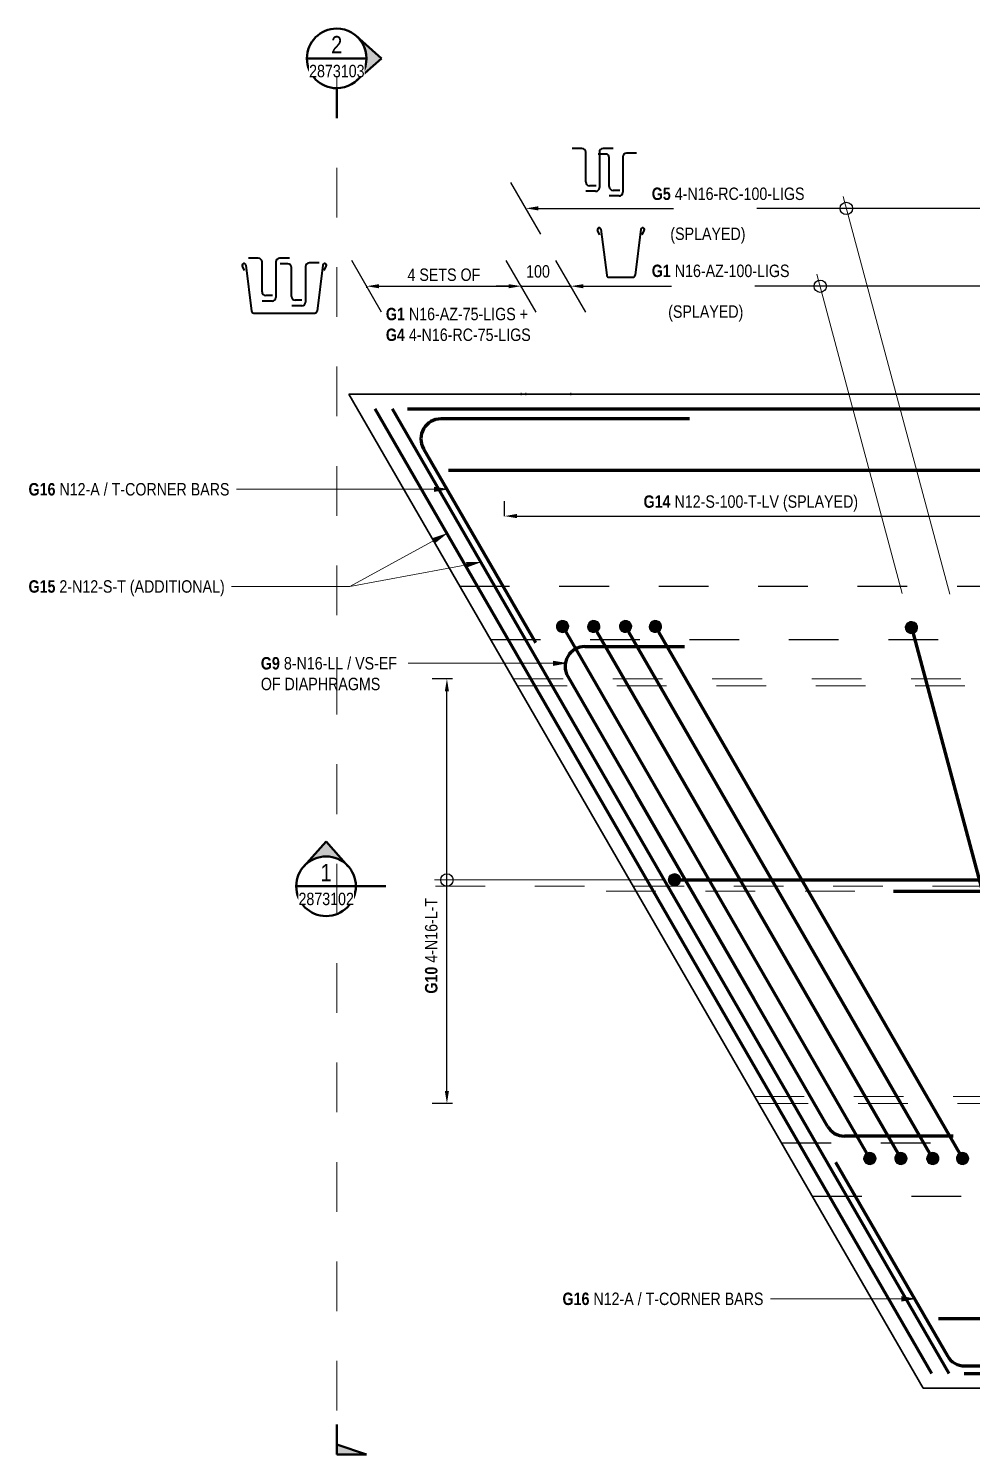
# Model space of a CAD drawing. Header units: metres. Extents: x -0.2 to 7.9, y 2.7 to 24.4.
# Drawn here: x -0.236 to 1.661, y 21.569 to 24.438 of the extents above; entities that cross this region are included whole.
import ezdxf

# ---------------------------------------------------------------- set-up
doc = ezdxf.new("R2010")
doc.units = ezdxf.units.M
for name, pattern in [('Dot_Section Line', [0.02, 0, -0.02]), ('JacobsCenter', [0.015, 0.009, -0.0015, 0.003, -0.0015]), ('JacobsDash', [0.0045, 0.003, -0.0015])]:
    doc.linetypes.add(name, pattern=pattern)
doc.layers.get('Defpoints').update_dxf_attribs({"color": 41})
for name, color, linetype, lineweight in [('A-ANNO-DIMS', 7, 'Continuous', 9), ('A-DETL', 7, 'Continuous', 13), ('A-DETL-GENF', 7, 'Continuous', 9), ('G-ANNO-SYMB', 7, 'Continuous', 9), ('G-ANNO-TEXT', 7, 'Continuous', 9)]:
    doc.layers.add(name, color=color, linetype=linetype, lineweight=lineweight)
doc.styles.add('Arial Narrow', font='ARIALN.TTF', dxfattribs={"height": 0.025})
doc.styles.add('Arial Narrow_1', font='ARIALN.TTF', dxfattribs={"height": 0.035})
doc.styles.add('Arial Narrow_B', font='ARIALNB.TTF', dxfattribs={"height": 0.025})
doc.dimstyles.new('Dimension_Standard_T_REO', dxfattribs={"dimscale": 0.3048, "dimtxt": 0.025586, "dimasz": 0.082021, "dimexe": 0.098425, "dimexo": 0.0625, "dimgap": 0.032808, "dimtad": 1, "dimdec": 0, "dimlfac": 1000, "dimzin": 0, "dimdsep": 46, "dimtxsty": 'Arial Narrow', "dimsah": 1, "dimcen": 0.09, "dimaunit": 1, "dimadec": 4, "dimazin": 0, "dimtfac": 1, "dimtdec": 4, "dimtix": 1, "dimtmove": 2, "dimatfit": 3, "dimfxl": 0.098425, "dimfxlon": 1, "dimtvp": 1, "dimtolj": 1, "dimtzin": 0, "dimlwd": 25, "dimlwe": 25, "dimarcsym": 2})
doc.dimstyles.new('Dimension_Standard_T_REO_No_Witness_Line', dxfattribs={"dimscale": 0.3048, "dimtxt": 0.025586, "dimasz": 0.082021, "dimexe": 0, "dimexo": 0.0625, "dimgap": 0.032808, "dimtad": 1, "dimdec": 0, "dimlfac": 1000, "dimzin": 0, "dimdsep": 46, "dimtxsty": 'Arial Narrow', "dimsah": 1, "dimcen": 0.09, "dimaunit": 1, "dimadec": 4, "dimazin": 0, "dimtfac": 1, "dimtdec": 4, "dimtix": 1, "dimtmove": 0, "dimatfit": 3, "dimfxl": 0, "dimfxlon": 1, "dimtvp": 1, "dimtolj": 1, "dimtzin": 0, "dimlwd": 25, "dimlwe": 25, "dimarcsym": 2})
doc.dimstyles.new('Dimension_Standard_T_REO_No_Witness_Line_1', dxfattribs={"dimscale": 0.3048, "dimtxt": 0.025586, "dimasz": 0.082021, "dimexe": 0, "dimexo": 0.0625, "dimgap": 0.032808, "dimtad": 1, "dimdec": 0, "dimlfac": 1000, "dimzin": 0, "dimdsep": 46, "dimtxsty": 'Arial Narrow', "dimsah": 1, "dimcen": 0.09, "dimaunit": 1, "dimadec": 4, "dimazin": 0, "dimtfac": 1, "dimtdec": 4, "dimtix": 1, "dimtmove": 2, "dimatfit": 3, "dimfxl": 0, "dimfxlon": 1, "dimtvp": 1, "dimtolj": 1, "dimtzin": 0, "dimlwd": 25, "dimlwe": 25, "dimarcsym": 2})

# ---------------------------------------------------------------- blocks, each defined once
blk = doc.blocks.new('B_Det_Reinf_Bar Section_2D - Reo Dot_Scale 25_Section-1703103-DRG-2873102 - DETAIL A')
at = {"layer": 'A-DETL-GENF'}
blk.add_hatch(color=256, dxfattribs=at).paths.add_polyline_path([(0.0108, -0.0063), (0.0121, -0.0032), (0.0125, 0), (0.0121, 0.0032), (0.0108, 0.0062), (0.0088, 0.0088), (0.0062, 0.0108), (0.0032, 0.0121), (0, 0.0125), (-0.0032, 0.0121), (-0.0063, 0.0108), (-0.0088, 0.0088), (-0.0108, 0.0062), (-0.0121, 0.0032), (-0.0125, 0), (-0.0121, -0.0032), (-0.0108, -0.0063), (-0.0088, -0.0088), (-0.0063, -0.0108), (-0.0032, -0.0121), (0, -0.0125), (0.0032, -0.0121), (0.0062, -0.0108), (0.0088, -0.0088)])
for start, end in [(0, 180), (180, 360)]:
    blk.add_arc((0, 0), 0.0125, start, end, dxfattribs=at)
blk = doc.blocks.new('B_Det_Reinf_Bar Section_2D - Reo Dot_Scale 25_Section-1695670-DRG-2873102 - DETAIL A')
at = {"layer": 'A-DETL-GENF'}
blk.add_hatch(color=256, dxfattribs=at).paths.add_polyline_path([(0.0125, 0), (0.0121, 0.0032), (0.0108, 0.0062), (0.0088, 0.0088), (0.0062, 0.0108), (0.0032, 0.0121), (0, 0.0125), (-0.0032, 0.0121), (-0.0063, 0.0108), (-0.0088, 0.0088), (-0.0108, 0.0062), (-0.0121, 0.0032), (-0.0125, 0), (-0.0121, -0.0032), (-0.0108, -0.0063), (-0.0088, -0.0088), (-0.0063, -0.0108), (-0.0032, -0.0121), (0, -0.0125), (0.0032, -0.0121), (0.0062, -0.0108), (0.0088, -0.0088), (0.0108, -0.0063), (0.0121, -0.0032)])
for start, end in [(360, 180), (180, 360)]:
    blk.add_arc((0, 0), 0.0125, start, end, dxfattribs=at)
blk = doc.blocks.new('DIMBLOCK3-DRG-2873102 - DETAIL A')
at = {"layer": 'A-ANNO-DIMS', "color": 0, "lineweight": 25, "transparency": 16777216}
for p, q in [((0.6167, 23.1296), (0.5758, 23.1296)), ((0.6058, 22.3006), (0.6058, 23.1046)), ((0.6167, 22.2756), (0.5758, 22.2756))]:
    blk.add_line(p, q, dxfattribs=at)
at = {"layer": 'A-ANNO-DIMS', "color": 0, "transparency": 16777216}
for points in [[(0.6016, 23.1046), (0.6099, 23.1046), (0.6058, 23.1296)], [(0.6016, 22.3006), (0.6099, 22.3006), (0.6058, 22.2756)]]:
    blk.add_solid(points, dxfattribs=at)
at = {"layer": 'Defpoints', "color": 0, "transparency": 16777216}
for p in [(0.6058, 23.1296), (0.6358, 23.1296), (0.6358, 22.2756)]:
    blk.add_point(p, dxfattribs=at)
at = {"layer": 'A-ANNO-DIMS', "color": 0, "lineweight": 25, "transparency": 16777216, "insert": (0.5809, 22.7026), "char_height": 0.025, "attachment_point": 5, "rotation": 90, "style": 'Arial Narrow'}
blk.add_mtext('\\A1;\u200f', dxfattribs=at)
blk = doc.blocks.new('DIMBLOCK6-DRG-2873102 - DETAIL A')
at = {"layer": 'A-ANNO-DIMS', "color": 0, "lineweight": 25, "transparency": 16777216}
blk.add_line((0.4693, 23.9195), (0.7301, 23.9195), dxfattribs=at)
at = {"layer": 'A-ANNO-DIMS', "color": 0, "transparency": 16777216}
for points in [[(0.4693, 23.9236), (0.4693, 23.9153), (0.4443, 23.9195)], [(0.7301, 23.9236), (0.7301, 23.9153), (0.7551, 23.9195)]]:
    blk.add_solid(points, dxfattribs=at)
at = {"layer": 'Defpoints', "color": 0, "transparency": 16777216}
for p in [(0.4443, 23.9195), (0.7551, 23.9195), (0.7551, 23.9195)]:
    blk.add_point(p, dxfattribs=at)
at = {"layer": 'A-ANNO-DIMS', "color": 0, "lineweight": 25, "transparency": 16777216, "insert": (0.5997, 23.9424), "char_height": 0.025, "width": 0.175933, "attachment_point": 5, "style": 'Arial Narrow'}
blk.add_mtext('\\A1;4 SETS OF', dxfattribs=at)
blk = doc.blocks.new('DIMBLOCK7-DRG-2873102 - DETAIL A')
at = {"layer": 'A-ANNO-DIMS', "color": 0, "lineweight": 25, "transparency": 16777216}
for p, q in [((0.8801, 23.9195), (1.0575, 23.9195)), ((2.294, 23.9195), (1.2252, 23.9195))]:
    blk.add_line(p, q, dxfattribs=at)
at = {"layer": 'A-ANNO-DIMS', "color": 0, "transparency": 16777216}
for points in [[(0.8801, 23.9236), (0.8801, 23.9153), (0.8551, 23.9195)], [(2.294, 23.9236), (2.294, 23.9153), (2.319, 23.9195)]]:
    blk.add_solid(points, dxfattribs=at)
at = {"layer": 'Defpoints', "color": 0, "transparency": 16777216}
for p in [(0.8551, 23.9195), (2.319, 23.9195), (2.319, 23.9195)]:
    blk.add_point(p, dxfattribs=at)
at = {"layer": 'A-ANNO-DIMS', "color": 0, "lineweight": 25, "transparency": 16777216, "insert": (1.0509, 23.9215), "char_height": 0.025, "width": 0.180806, "attachment_point": 1, "line_spacing_factor": 0.974696, "style": 'Arial Narrow'}
blk.add_mtext('\\A1;\u200e\\P(SPLAYED)', dxfattribs=at)
blk = doc.blocks.new('DIMBLOCK8-DRG-2873102 - DETAIL A')
at = {"layer": 'A-ANNO-DIMS', "color": 0, "lineweight": 25, "transparency": 16777216}
for p, q in [((0.7897, 24.0761), (1.0617, 24.0761)), ((2.294, 24.0761), (1.2294, 24.0761))]:
    blk.add_line(p, q, dxfattribs=at)
at = {"layer": 'A-ANNO-DIMS', "color": 0, "transparency": 16777216}
for points in [[(0.7897, 24.0803), (0.7897, 24.0719), (0.7647, 24.0761)], [(2.294, 24.0803), (2.294, 24.0719), (2.319, 24.0761)]]:
    blk.add_solid(points, dxfattribs=at)
at = {"layer": 'Defpoints', "color": 0, "transparency": 16777216}
for p in [(0.7647, 24.0761), (2.319, 24.0761), (2.319, 24.0761)]:
    blk.add_point(p, dxfattribs=at)
at = {"layer": 'A-ANNO-DIMS', "color": 0, "lineweight": 25, "transparency": 16777216, "insert": (1.0552, 24.0781), "char_height": 0.025, "width": 0.180806, "attachment_point": 1, "line_spacing_factor": 0.974696, "style": 'Arial Narrow'}
blk.add_mtext('\\A1;\u200e\\P(SPLAYED)', dxfattribs=at)
blk = doc.blocks.new('DIMBLOCK10-DRG-2873102 - DETAIL A')
at = {"layer": 'A-ANNO-DIMS', "color": 0, "lineweight": 25, "transparency": 16777216}
for p, q in [((0.7215, 23.4571), (0.7215, 23.4871)), ((2.3532, 23.4462), (2.3532, 23.4871)), ((0.7465, 23.4571), (2.3282, 23.4571))]:
    blk.add_line(p, q, dxfattribs=at)
at = {"layer": 'A-ANNO-DIMS', "color": 0, "transparency": 16777216}
for points in [[(0.7465, 23.4613), (0.7465, 23.4529), (0.7215, 23.4571)], [(2.3282, 23.4613), (2.3282, 23.4529), (2.3532, 23.4571)]]:
    blk.add_solid(points, dxfattribs=at)
at = {"layer": 'Defpoints', "color": 0, "transparency": 16777216}
for p in [(0.7215, 23.4562), (2.3532, 23.4571), (2.3532, 23.4271)]:
    blk.add_point(p, dxfattribs=at)
at = {"layer": 'A-ANNO-DIMS', "color": 0, "lineweight": 25, "transparency": 16777216, "insert": (1.5373, 23.4819), "char_height": 0.025, "attachment_point": 5, "style": 'Arial Narrow'}
blk.add_mtext('\\A1;\u200e', dxfattribs=at)
blk = doc.blocks.new('Drafting View - SectionHead-4898858-DRG-2873102 - DETAIL A')
at = {"layer": 'G-ANNO-SYMB'}
h = blk.add_hatch(color=256, dxfattribs=at)
edge = h.paths.add_edge_path()
edge.add_line((-0.002, 0.009), (0.00247, 0.004))
edge.add_arc((-0.002, 0), 0.006, 41.8277, 138.1723)
edge.add_line((-0.00647, 0.004), (-0.002, 0.009))
at = {"layer": 'G-ANNO-SYMB', "lineweight": 50}
for p, q in [((-0.002, 0.009), (-0.00647, 0.004)), ((0.00247, 0.004), (-0.002, 0.009)), ((0.004, 0), (0.01, 0))]:
    blk.add_line(p, q, dxfattribs=at)
for start, end in [(360, 180), (180, 360)]:
    blk.add_arc((-0.002, 0), 0.006, start, end, dxfattribs=at)
blk = doc.blocks.new('Drafting View - sectionTail-4870194-DRG-2873102 - DETAIL A')
at = {"layer": 'G-ANNO-SYMB'}
blk.add_hatch(color=256, dxfattribs=at).paths.add_polyline_path([(-0.006, 0.006), (-0.004, 0), (-0.006, 0)])
at = {"layer": 'G-ANNO-SYMB', "lineweight": 50}
for p, q in [((-0.006, 0.006), (-0.006, 0)), ((-0.004, 0), (-0.006, 0.006)), ((-0.006, 0), (-0.004, 0)), ((-0.006, 0), (0, 0))]:
    blk.add_line(p, q, dxfattribs=at)
blk = doc.blocks.new('DIMBLOCK11-DRG-2873102 - DETAIL A')
at = {"layer": 'A-ANNO-DIMS', "color": 0, "lineweight": 25, "transparency": 16777216}
for p, q in [((0.7301, 23.9195), (0.7051, 23.9195)), ((0.7551, 23.9195), (0.8551, 23.9195)), ((0.8801, 23.9195), (0.9051, 23.9195))]:
    blk.add_line(p, q, dxfattribs=at)
at = {"layer": 'A-ANNO-DIMS', "color": 0, "transparency": 16777216}
for points in [[(0.7301, 23.9236), (0.7301, 23.9153), (0.7551, 23.9195)], [(0.8801, 23.9236), (0.8801, 23.9153), (0.8551, 23.9195)]]:
    blk.add_solid(points, dxfattribs=at)
at = {"layer": 'Defpoints', "color": 0, "transparency": 16777216}
for p in [(0.7551, 23.9195), (0.8551, 23.9195), (0.8551, 23.9195)]:
    blk.add_point(p, dxfattribs=at)
at = {"layer": 'A-ANNO-DIMS', "color": 0, "lineweight": 25, "transparency": 16777216, "insert": (0.7651, 23.9618), "char_height": 0.025, "width": 0.05702, "attachment_point": 1, "line_spacing_factor": 0.974696, "style": 'Arial Narrow'}
blk.add_mtext('\\A1;100', dxfattribs=at)

msp = doc.modelspace()

# ---------------------------------------------------------------- hatches: boundary and pattern name
at = {"layer": 'G-ANNO-TEXT'}
for points in [[(0.6055, 23.511), (0.5805, 23.5154), (0.5805, 23.5066)], [(0.6027, 23.4207), (0.5787, 23.4126), (0.5829, 23.4048)], [(0.6707, 23.3638), (0.6453, 23.3636), (0.6469, 23.3549)], [(0.845, 23.161), (0.82, 23.1654), (0.82, 23.1566)], [(1.5458, 21.8826), (1.5208, 21.887), (1.5208, 21.8782)]]:
    msp.add_hatch(color=256, dxfattribs=at).paths.add_polyline_path(points)

# ---------------------------------------------------------------- linework, layer by layer
at = {"layer": 'A-DETL', "lineweight": 40}
for p, q in [((0.8775, 24.1966), (0.8576, 24.1966)), ((0.885, 24.1291), (0.885, 24.1891)), ((0.9249, 24.1854), (0.9099, 24.1854)), ((0.9124, 24.1891), (0.9124, 24.1179)), ((0.9399, 24.1966), (0.9199, 24.1966)), ((0.9872, 24.1873), (0.9673, 24.1873)), ((0.9324, 24.1198), (0.9324, 24.1779)), ((0.9598, 24.1798), (0.9598, 24.1085)), ((0.9049, 24.1104), (0.885, 24.1104)), ((0.9049, 24.1104), (0.885, 24.1104)), ((0.906, 24.1216), (0.8925, 24.1216)), ((0.9523, 24.101), (0.9324, 24.101)), ((0.9523, 24.101), (0.9324, 24.101)), ((0.9534, 24.1123), (0.9399, 24.1123)), ((0.9132, 24.023), (0.9089, 24.0317)), ((0.9157, 24.034), (0.9273, 23.9416)), ((0.9958, 24.034), (0.9842, 23.9416)), ((0.9983, 24.023), (1.0026, 24.0317)), ((0.1986, 23.9509), (0.1943, 23.9596)), ((0.2012, 23.9619), (0.2127, 23.8695)), ((0.2264, 23.9756), (0.2065, 23.9756)), ((0.2339, 23.9081), (0.2339, 23.9681)), ((0.2615, 23.9681), (0.2615, 23.8969)), ((0.2889, 23.9756), (0.269, 23.9756)), ((0.2856, 23.9644), (0.2706, 23.9644)), ((0.2931, 23.8988), (0.2931, 23.9569)), ((0.3212, 23.9588), (0.3212, 23.8875)), ((0.3486, 23.9663), (0.3287, 23.9663)), ((0.3563, 23.9619), (0.3447, 23.8695)), ((0.3588, 23.9509), (0.3631, 23.9596)), ((0.9318, 23.9374), (0.9801, 23.9374)), ((0.2549, 23.9006), (0.2414, 23.9006)), ((0.2173, 23.8654), (0.3405, 23.8654)), ((0.254, 23.8894), (0.2341, 23.8894)), ((0.254, 23.8894), (0.2414, 23.8894)), ((0.3137, 23.88), (0.2938, 23.88)), ((0.3141, 23.8913), (0.3006, 23.8913))]:
    msp.add_line(p, q, dxfattribs=at)
at = {"layer": 'A-DETL', "lineweight": 25}
for p, q in [((0.7947, 24.0241), (0.7347, 24.128)), ((0.4743, 23.8675), (0.4143, 23.9714)), ((0.7851, 23.8675), (0.7251, 23.9714)), ((0.8851, 23.8675), (0.8251, 23.9714)), ((0.7215, 23.4672), (0.7215, 23.4711))]:
    msp.add_line(p, q, dxfattribs=at)
at = {"layer": 'A-DETL', "lineweight": 18}
for p, q in [((1.6172, 23.2999), (1.4028, 24.1002)), ((1.5218, 23.3015), (1.3498, 23.9434)), ((0.4443, 23.9165), (0.4443, 23.9215)), ((0.7551, 23.9165), (0.7551, 23.9215)), ((0.8551, 23.9165), (0.8551, 23.9215)), ((0.7551, 23.7001), (0.7551, 23.7051)), ((0.7647, 23.7001), (0.7647, 23.7051)), ((0.8551, 23.7001), (0.8551, 23.7051)), ((1.0458, 22.7251), (0.5808, 22.7251))]:
    msp.add_line(p, q, dxfattribs=at)
at = {"layer": 'A-DETL', "lineweight": 35}
for p, q in [((2.9812, 23.7026), (0.4088, 23.7026)), ((0.4088, 23.7026), (1.5635, 21.7026)), ((1.5635, 21.7026), (2.9812, 21.7026))]:
    msp.add_line(p, q, dxfattribs=at)
at = {"layer": 'A-DETL', "lineweight": 70}
for p, q in [((0.4607, 23.6726), (1.5808, 21.7326)), ((0.4954, 23.6726), (1.6154, 21.7326)), ((0.5262, 23.6726), (2.9812, 23.6726)), ((1.0935, 23.6526), (0.5935, 23.6526)), ((0.5589, 23.5926), (0.7839, 23.2029)), ((0.6093, 23.5493), (2.9812, 23.5493)), ((0.8447, 23.2242), (1.4501, 22.1756)), ((0.9072, 23.2242), (1.5126, 22.1756)), ((0.9713, 23.2242), (1.5767, 22.1756)), ((1.0313, 23.2242), (1.6367, 22.1756)), ((1.5435, 23.2207), (1.8233, 22.1764)), ((0.8834, 23.1946), (1.0834, 23.1946)), ((0.8487, 23.1346), (1.2231, 22.4861)), ((0.9854, 22.8978), (1.371, 22.23)), ((1.0761, 22.7251), (1.9778, 22.7251)), ((1.504, 22.7026), (2.3765, 22.7026)), ((1.6241, 22.21), (1.4057, 22.21)), ((1.3875, 22.1573), (1.6125, 21.7676)), ((1.5946, 21.8427), (2.9812, 21.8427)), ((1.6472, 21.7476), (2.1472, 21.7476)), ((1.6462, 21.7326), (2.9812, 21.7326))]:
    msp.add_line(p, q, dxfattribs=at)
at = {"layer": 'A-DETL', "linetype": 'JacobsDash', "lineweight": 25}
for p, q in [((0.6319, 23.3161), (2.9812, 23.3161)), ((0.6938, 23.209), (2.9812, 23.209)), ((1.2785, 22.1962), (2.9812, 22.1962)), ((1.3403, 22.0891), (2.9812, 22.0891))]:
    msp.add_line(p, q, dxfattribs=at)
at = {"layer": 'A-DETL', "color": 8, "linetype": 'JacobsDash', "lineweight": 18, "true_color": 0x808080}
for p, q in [((0.7396, 23.1296), (2.9812, 23.1296)), ((0.7478, 23.1154), (2.9812, 23.1154)), ((1.2244, 22.2898), (2.9812, 22.2898)), ((1.2327, 22.2756), (2.9812, 22.2756))]:
    msp.add_line(p, q, dxfattribs=at)
at = {"layer": 'A-DETL', "linetype": 'JacobsCenter', "lineweight": 18}
msp.add_line((0.9261, 22.7026), (3.1161, 22.7026), dxfattribs=at)
at = {"layer": 'A-DETL', "lineweight": 25}
for centre in [(1.4092, 24.076), (1.3567, 23.9194), (0.6058, 22.7251)]:
    msp.add_circle(centre, 0.0125, dxfattribs=at)
at = {"layer": 'A-DETL', "lineweight": 40}
for centre, radius, start, end in [((0.8775, 24.1891), 0.0075, 0, 90), ((0.9199, 24.1891), 0.0075, 90, 180), ((0.9249, 24.1779), 0.0075, 0, 90), ((0.9673, 24.1798), 0.0075, 90, 180), ((0.8925, 24.1291), 0.0075, 180, 270), ((0.9049, 24.1179), 0.0075, 270, 0), ((0.9399, 24.1198), 0.0075, 180, 270), ((0.9523, 24.1085), 0.0075, 270, 0), ((0.9121, 24.0335), 0.00365, 7.1536, 209.1564), ((0.9994, 24.0335), 0.00365, 330.8436, 172.8464), ((0.1975, 23.9614), 0.00365, 7.1536, 209.1564), ((0.2264, 23.9681), 0.0075, 0, 90), ((0.269, 23.9681), 0.0075, 90, 180), ((0.2856, 23.9569), 0.0075, 0, 90), ((0.3287, 23.9588), 0.0075, 90, 180), ((0.3599, 23.9614), 0.00365, 330.8436, 172.8464), ((0.9318, 23.942), 0.00454, 185.4119, 270), ((0.9797, 23.942), 0.00454, 270, 354.5881), ((0.2414, 23.9081), 0.0075, 180, 270), ((0.254, 23.8969), 0.0075, 270, 360), ((0.3006, 23.8988), 0.0075, 180, 270), ((0.2173, 23.8699), 0.00454, 185.4119, 270), ((0.3137, 23.8875), 0.0075, 270, 360), ((0.3401, 23.8699), 0.00454, 270, 354.5881)]:
    msp.add_arc(centre, radius, start, end, dxfattribs=at)
at = {"layer": 'A-DETL', "lineweight": 70}
for centre, start, end in [((0.5935, 23.6126), 90, 210), ((0.8834, 23.1546), 90, 210), ((1.4057, 22.25), 210, 270), ((1.6472, 21.7876), 210, 270)]:
    msp.add_arc(centre, 0.04, start, end, dxfattribs=at)
at = {"layer": 'G-ANNO-SYMB', "lineweight": 50}
for p, q in [((0.3241, 24.3778), (0.4441, 24.3778)), ((0.3027, 22.7125), (0.4227, 22.7125))]:
    msp.add_line(p, q, dxfattribs=at)
at = {"layer": 'G-ANNO-SYMB', "color": 7, "linetype": 'Dot_Section Line', "true_color": 0xffffff}
msp.add_line((0.3827, 22.7125), (3.5616, 22.7125), dxfattribs=at)
at = {"layer": 'G-ANNO-TEXT'}
for p, q in [((0.1976, 23.511), (0.1827, 23.511)), ((0.6055, 23.511), (0.1976, 23.511)), ((0.6055, 23.511), (0.5805, 23.5154)), ((0.5805, 23.5154), (0.5805, 23.5066)), ((0.5805, 23.5066), (0.6055, 23.511)), ((0.6027, 23.4207), (0.4104, 23.3155)), ((0.6027, 23.4207), (0.5787, 23.4126)), ((0.5787, 23.4126), (0.5829, 23.4048)), ((0.5829, 23.4048), (0.6027, 23.4207)), ((0.6707, 23.3638), (0.4104, 23.3155)), ((0.6707, 23.3638), (0.6453, 23.3636)), ((0.6453, 23.3636), (0.6469, 23.3549)), ((0.6469, 23.3549), (0.6707, 23.3638)), ((0.3397, 23.3155), (0.1728, 23.3155)), ((0.4104, 23.3155), (0.3397, 23.3155)), ((0.4104, 23.3155), (0.3397, 23.3155)), ((0.5421, 23.161), (0.5276, 23.161)), ((0.845, 23.161), (0.5421, 23.161)), ((0.845, 23.161), (0.82, 23.1654)), ((0.82, 23.1654), (0.82, 23.1566)), ((0.82, 23.1566), (0.845, 23.161)), ((1.5458, 21.8826), (1.5208, 21.887)), ((1.5208, 21.887), (1.5208, 21.8782)), ((1.2571, 21.8826), (1.2568, 21.8826)), ((1.5458, 21.8826), (1.2571, 21.8826)), ((1.5208, 21.8782), (1.5458, 21.8826))]:
    msp.add_line(p, q, dxfattribs=at)

# ---------------------------------------------------------------- block references
at = {"layer": 'A-DETL-GENF'}
for name, p, rotation in [('B_Det_Reinf_Bar Section_2D - Reo Dot_Scale 25_Section-1703103-DRG-2873102 - DETAIL A', (0.8385, 23.235), 300.1547837259066), ('B_Det_Reinf_Bar Section_2D - Reo Dot_Scale 25_Section-1703103-DRG-2873102 - DETAIL A', (0.901, 23.235), 300.1547837259065), ('B_Det_Reinf_Bar Section_2D - Reo Dot_Scale 25_Section-1703103-DRG-2873102 - DETAIL A', (0.9651, 23.235), 300.1547837259065), ('B_Det_Reinf_Bar Section_2D - Reo Dot_Scale 25_Section-1703103-DRG-2873102 - DETAIL A', (1.0251, 23.235), 300.1547837259065), ('B_Det_Reinf_Bar Section_2D - Reo Dot_Scale 25_Section-1703103-DRG-2873102 - DETAIL A', (1.5402, 23.2328), 285.1547837259064), ('B_Det_Reinf_Bar Section_2D - Reo Dot_Scale 25_Section-1695670-DRG-2873102 - DETAIL A', (1.0636, 22.7256), 269.8452162740933), ('B_Det_Reinf_Bar Section_2D - Reo Dot_Scale 25_Section-1695670-DRG-2873102 - DETAIL A', (1.4564, 22.1648), 119.8452162740935), ('B_Det_Reinf_Bar Section_2D - Reo Dot_Scale 25_Section-1695670-DRG-2873102 - DETAIL A', (1.5189, 22.1648), 119.8452162740935), ('B_Det_Reinf_Bar Section_2D - Reo Dot_Scale 25_Section-1695670-DRG-2873102 - DETAIL A', (1.583, 22.1648), 119.8452162740935), ('B_Det_Reinf_Bar Section_2D - Reo Dot_Scale 25_Section-1695670-DRG-2873102 - DETAIL A', (1.643, 22.1648), 119.8452162740935)]:
    msp.add_blockref(name, p, dxfattribs=dict(at, rotation=rotation))
at = {"layer": 'G-ANNO-SYMB', "lineweight": 50, "xscale": 9.999999999999996, "yscale": 9.999999999999996, "zscale": 9.999999999999996, "rotation": 269.9999999999995}
msp.add_blockref('Drafting View - SectionHead-4898858-DRG-2873102 - DETAIL A', (0.3841, 24.3578), dxfattribs=at)
at = {"layer": 'G-ANNO-SYMB', "lineweight": 50, "xscale": 9.999999999999996, "yscale": 9.999999999999996, "zscale": 9.999999999999996}
msp.add_blockref('Drafting View - SectionHead-4898858-DRG-2873102 - DETAIL A', (0.3827, 22.7125), dxfattribs=at)
at = {"layer": 'G-ANNO-SYMB', "lineweight": 50, "extrusion": (0, 0, -1), "xscale": 9.999999999999996, "yscale": 9.999999999999996, "zscale": 9.999999999999996, "rotation": 90.00000000000064}
msp.add_blockref('Drafting View - sectionTail-4870194-DRG-2873102 - DETAIL A', (-0.3841, 21.6295), dxfattribs=at)

# ---------------------------------------------------------------- texts
at = {"layer": 'G-ANNO-TEXT', "char_height": 0.025, "attachment_point": 1, "style": 'Arial Narrow_B', "bg_fill": 3, "box_fill_scale": 1, "bg_fill_color": 256, "bg_fill_transparency": 0}
for s, insert in [('G4', (0.483, 23.8343)), ('G16', (-0.2358, 23.5235)), ('G15', (-0.2358, 23.328)), ('G9', (0.2315, 23.1735))]:
    msp.add_mtext(s, dxfattribs=dict(at, insert=insert))

# ---------------------------------------------------------------- dimensions: what is measured, and where the dimension line sits
at = {"layer": 'A-ANNO-DIMS', "lineweight": 25}
for base, p1, p2, override, picture, middle in [((2.319, 24.0761), (0.7647, 24.0761), (2.319, 24.0761), {"dimpost": '<>', "dimfxl": 1.554347}, 'DIMBLOCK8-DRG-2873102 - DETAIL A', (1.1456, 24.0411)), ((2.319, 23.9195), (0.8551, 23.9195), (2.319, 23.9195), {"dimpost": '<>', "dimfxl": 1.463959}, 'DIMBLOCK7-DRG-2873102 - DETAIL A', (1.1413, 23.8845))]:
    dim = msp.add_linear_dim(base=base, p1=p1, p2=p2, text='\u200e\\X(SPLAYED)', dimstyle='Dimension_Standard_T_REO_No_Witness_Line_1', override=override, dxfattribs=at)
    dim.commit()
    dim.dimension.update_dxf_attribs({"geometry": picture, "text_midpoint": middle, "dimtype": 160})
for base, p1, p2, text, dimstyle, override, picture, middle in [((0.7551, 23.9195), (0.4443, 23.9195), (0.7551, 23.9195), '4 SETS OF', 'Dimension_Standard_T_REO_No_Witness_Line', {"dimpost": '<>', "dimfxl": 0.310803}, 'DIMBLOCK6-DRG-2873102 - DETAIL A', (0.5997, 23.9424)), ((2.3532, 23.4571), (0.7215, 23.4562), (2.3532, 23.4271), '\u200e', 'Dimension_Standard_T_REO', {"dimpost": '<>', "dimfxl": 1.631943}, 'DIMBLOCK10-DRG-2873102 - DETAIL A', (1.5373, 23.4819))]:
    dim = msp.add_linear_dim(base=base, p1=p1, p2=p2, text=text, dimstyle=dimstyle, override=override, dxfattribs=at)
    dim.commit()
    dim.dimension.update_dxf_attribs({"geometry": picture, "text_midpoint": middle})
dim = msp.add_linear_dim(base=(0.8551, 23.9195), p1=(0.7551, 23.9195), p2=(0.8551, 23.9195), dimstyle='Dimension_Standard_T_REO_No_Witness_Line_1', override={"dimpost": '<>', "dimfxl": 0.1}, dxfattribs=at)
dim.commit()
dim.dimension.update_dxf_attribs({"geometry": 'DIMBLOCK11-DRG-2873102 - DETAIL A', "text_midpoint": (0.7936, 23.9451), "dimtype": 160})
dim = msp.add_linear_dim(base=(0.6058, 23.1296), p1=(0.6358, 22.2756), p2=(0.6358, 23.1296), angle=90, text='\u200f', dimstyle='Dimension_Standard_T_REO', override={"dimpost": '<>', "dimfxl": 0.853996}, dxfattribs=at)
dim.commit()
dim.dimension.update_dxf_attribs({"geometry": 'DIMBLOCK3-DRG-2873102 - DETAIL A', "text_midpoint": (0.5809, 22.7026)})

# ---------------------------------------------------------------- next in the draw order: texts
at = {"layer": 'G-ANNO-SYMB', "char_height": 0.035, "attachment_point": 1, "style": 'Arial Narrow_1', "bg_fill": 3, "box_fill_scale": 1, "bg_fill_color": 256, "bg_fill_transparency": 0}
for s, insert in [('2', (0.3729, 24.4228)), ('1', (0.3515, 22.7575))]:
    msp.add_mtext(s, dxfattribs=dict(at, insert=insert))
at = {"layer": 'G-ANNO-SYMB', "insert": (0.3072, 22.6995), "char_height": 0.025, "attachment_point": 1, "style": 'Arial Narrow', "bg_fill": 3, "box_fill_scale": 1, "bg_fill_color": 256, "bg_fill_true_color": 13158600, "bg_fill_transparency": 0}
msp.add_mtext('2873102', dxfattribs=at)
at = {"layer": 'G-ANNO-TEXT', "char_height": 0.025, "attachment_point": 1, "bg_fill": 3, "box_fill_scale": 1, "bg_fill_color": 256, "bg_fill_transparency": 0}
for s, insert, style in [('G5 ', (1.0178, 24.1179), 'Arial Narrow_B'), ('G1', (1.0178, 23.9629), 'Arial Narrow_B'), ('G1', (0.483, 23.876), 'Arial Narrow_B'), (' 4-N16-RC-75-LIGS', (0.5214, 23.8343), 'Arial Narrow'), (' N12-A / T-CORNER BARS', (-0.1816, 23.5235), 'Arial Narrow'), ('G14', (1.0014, 23.4988), 'Arial Narrow_B'), (' 2-N12-S-T (ADDITIONAL)', (-0.1816, 23.328), 'Arial Narrow'), (' 8-N16-LL / VS-EF ', (0.2699, 23.1735), 'Arial Narrow'), ('OF DIAPHRAGMS', (0.2315, 23.1319), 'Arial Narrow'), ('G16', (0.8383, 21.8951), 'Arial Narrow_B')]:
    msp.add_mtext(s, dxfattribs=dict(at, insert=insert, style=style))
at = {"layer": 'G-ANNO-TEXT', "insert": (0.5617, 22.4965), "char_height": 0.025, "attachment_point": 1, "rotation": 90, "style": 'Arial Narrow_B', "bg_fill": 3, "box_fill_scale": 1, "bg_fill_color": 256, "bg_fill_transparency": 0}
msp.add_mtext('G10', dxfattribs=at)

# ---------------------------------------------------------------- next in the draw order: linework, layer by layer
at = {"layer": 'G-ANNO-SYMB', "color": 7, "linetype": 'Dot_Section Line', "true_color": 0xffffff}
msp.add_line((0.3841, 24.3578), (0.3841, 21.6295), dxfattribs=at)

# ---------------------------------------------------------------- next in the draw order: texts
at = {"layer": 'G-ANNO-TEXT', "char_height": 0.025, "attachment_point": 1, "style": 'Arial Narrow', "bg_fill": 3, "box_fill_scale": 1, "bg_fill_color": 256, "bg_fill_transparency": 0}
for s, insert in [('4-N16-RC-100-LIGS', (1.0641, 24.1179)), (' N16-AZ-100-LIGS', (1.0562, 23.9629)), (' N16-AZ-75-LIGS + ', (0.5214, 23.876)), (' N12-S-100-T-LV (SPLAYED)', (1.0557, 23.4988)), (' N12-A / T-CORNER BARS', (0.8925, 21.8951))]:
    msp.add_mtext(s, dxfattribs=dict(at, insert=insert))
at = {"layer": 'G-ANNO-TEXT', "insert": (0.5617, 22.5507), "char_height": 0.025, "attachment_point": 1, "rotation": 90, "style": 'Arial Narrow', "bg_fill": 3, "box_fill_scale": 1, "bg_fill_color": 256, "bg_fill_transparency": 0}
msp.add_mtext(' 4-N16-L-T', dxfattribs=at)

# ---------------------------------------------------------------- next in the draw order: texts
at = {"layer": 'G-ANNO-SYMB', "insert": (0.3286, 24.3648), "char_height": 0.025, "attachment_point": 1, "style": 'Arial Narrow', "bg_fill": 3, "box_fill_scale": 1, "bg_fill_color": 256, "bg_fill_true_color": 13158600, "bg_fill_transparency": 0}
msp.add_mtext('2873103', dxfattribs=at)

doc.saveas('drawing.dxf')
